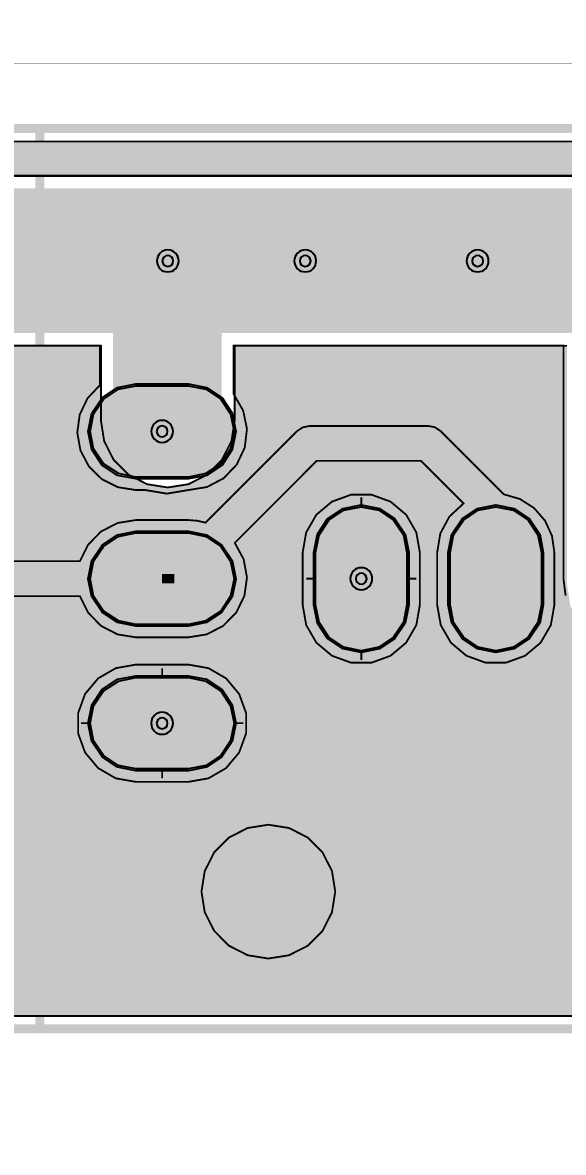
# Model space of a CAD drawing. Header units: millimetres. Extents: x -3 to 303, y -3 to 28.
# Drawn here: x 199.42 to 214.45, y -3.43 to 27.94 of the extents above; entities that cross this region are included whole.
import ezdxf

# ---------------------------------------------------------------- set-up
doc = ezdxf.new("R2010")
doc.units = ezdxf.units.MM
doc.header["$MEASUREMENT"] = 0
for name, color, linetype, true_color in [('Board-Outline-Layer', 7, 'Continuous', 0xff00ff), ('Bottom-Layer', 7, 'Continuous', 0x0000ff), ('Hole-Layer', 7, 'Continuous', 0x222222), ('Multi-Layer', 7, 'Continuous', 0xc0c0c0), ('Top-Layer', 7, 'Continuous', 0xff0000), ('Top-Paste-Mask-Layer', 7, 'Continuous', 0x808080), ('Top-Silkscreen-Layer', 7, 'Continuous', 0xffcc00), ('Top-Solder-Mask-Layer', 7, 'Continuous', 0x800080)]:
    doc.layers.add(name, color=color, linetype=linetype, true_color=true_color)

msp = doc.modelspace()

# ---------------------------------------------------------------- hatches: boundary and pattern name
at = {"layer": 'Bottom-Layer'}
for points in [[(299.642, 24.642), (299.642, 17.719), (299.417, 18.168), (299.102, 18.558), (294.668, 22.993), (294.179, 23.367), (293.611, 23.603), (293, 23.683), (8.025, 23.683), (7.415, 23.603), (6.846, 23.367), (6.358, 22.993), (1.67, 18.304), (1.268, 17.767), (1.033, 17.138), (0.985, 16.469), (1.128, 15.813), (1.449, 15.224), (1.924, 14.749), (2.513, 14.428), (3.169, 14.285), (3.838, 14.333), (4.467, 14.567), (5.005, 14.97), (9.002, 18.967), (14.144, 18.967), (14.144, 12.319), (14.235, 11.745), (14.499, 11.227), (14.91, 10.816), (15.428, 10.552), (16.002, 10.461), (16.576, 10.552), (17.094, 10.816), (17.505, 11.227), (17.769, 11.745), (17.86, 12.319), (17.86, 18.967), (32.178, 18.967), (32.178, 12.319), (32.269, 11.745), (32.533, 11.227), (32.944, 10.816), (33.462, 10.552), (34.036, 10.461), (34.61, 10.552), (35.128, 10.816), (35.539, 11.227), (35.803, 11.745), (35.894, 12.319), (35.894, 18.967), (64.309, 18.967), (64.309, 12.319), (64.4, 11.745), (64.664, 11.227), (65.075, 10.816), (65.593, 10.552), (66.167, 10.461), (66.741, 10.552), (67.259, 10.816), (67.67, 11.227), (67.934, 11.745), (68.025, 12.319), (68.025, 18.967), (82.343, 18.967), (82.343, 12.319), (82.434, 11.745), (82.698, 11.227), (83.109, 10.816), (83.627, 10.552), (84.201, 10.461), (84.775, 10.552), (85.293, 10.816), (85.704, 11.227), (85.968, 11.745), (86.059, 12.319), (86.059, 18.967), (94.916, 18.967), (94.916, 16.96), (95.007, 16.386), (95.271, 15.868), (95.682, 15.457), (96.2, 15.193), (96.774, 15.102), (97.348, 15.193), (97.866, 15.457), (98.277, 15.868), (98.541, 16.386), (98.632, 16.96), (98.632, 18.967), (101.647, 18.967), (101.647, 16.96), (101.738, 16.386), (102.002, 15.868), (102.413, 15.457), (102.931, 15.193), (103.505, 15.102), (104.079, 15.193), (104.597, 15.457), (105.008, 15.868), (105.272, 16.386), (105.363, 16.96), (105.363, 18.967), (114.347, 18.967), (114.347, 12.319), (114.438, 11.745), (114.702, 11.227), (115.113, 10.816), (115.631, 10.552), (116.205, 10.461), (116.779, 10.552), (117.297, 10.816), (117.709, 11.227), (117.972, 11.745), (118.063, 12.319), (118.063, 18.967), (132.381, 18.967), (132.381, 12.319), (132.472, 11.745), (132.736, 11.227), (133.147, 10.816), (133.665, 10.552), (134.239, 10.461), (134.813, 10.552), (135.331, 10.816), (135.743, 11.227), (136.006, 11.745), (136.097, 12.319), (136.097, 18.967), (164.639, 18.967), (164.639, 12.319), (164.73, 11.745), (164.994, 11.227), (165.405, 10.816), (165.923, 10.552), (166.497, 10.461), (167.072, 10.552), (167.59, 10.816), (168.001, 11.227), (168.265, 11.745), (168.355, 12.319), (168.355, 18.967), (182.038, 18.967), (182.038, 12.319), (182.129, 11.745), (182.393, 11.227), (182.804, 10.816), (183.322, 10.552), (183.896, 10.461), (184.471, 10.552), (184.989, 10.816), (185.4, 11.227), (185.664, 11.745), (185.755, 12.319), (185.755, 18.967), (194.865, 18.967), (194.865, 16.833), (194.956, 16.259), (195.22, 15.741), (195.631, 15.33), (196.149, 15.066), (196.723, 14.975), (197.298, 15.066), (197.816, 15.33), (198.227, 15.741), (198.491, 16.259), (198.582, 16.833), (198.582, 18.967), (201.596, 18.967), (201.596, 16.891), (201.687, 16.317), (201.951, 15.799), (202.362, 15.388), (202.88, 15.124), (203.454, 15.033), (204.029, 15.124), (204.547, 15.388), (204.958, 15.799), (205.222, 16.317), (205.313, 16.891), (205.313, 18.967), (214.55, 18.967), (214.55, 12.319), (214.641, 11.745), (214.905, 11.227), (215.316, 10.816), (215.834, 10.552), (216.408, 10.461), (216.983, 10.552), (217.501, 10.816), (217.912, 11.227), (218.176, 11.745), (218.267, 12.319), (218.267, 18.967), (231.949, 18.967), (231.949, 12.319), (232.04, 11.745), (232.304, 11.227), (232.715, 10.816), (233.233, 10.552), (233.807, 10.461), (234.382, 10.552), (234.9, 10.816), (235.311, 11.227), (235.575, 11.745), (235.666, 12.319), (235.666, 18.967), (264.461, 18.967), (264.461, 12.319), (264.552, 11.745), (264.816, 11.227), (265.227, 10.816), (265.745, 10.552), (266.32, 10.461), (266.894, 10.552), (267.412, 10.816), (267.823, 11.227), (268.087, 11.745), (268.178, 12.319), (268.178, 18.967), (281.86, 18.967), (281.86, 12.319), (281.951, 11.745), (282.215, 11.227), (282.626, 10.816), (283.144, 10.552), (283.719, 10.461), (284.293, 10.552), (284.811, 10.816), (285.222, 11.227), (285.486, 11.745), (285.577, 12.319), (285.577, 18.967), (292.024, 18.967), (295.767, 15.224), (296.304, 14.822), (296.932, 14.587), (297.601, 14.539), (298.256, 14.681), (298.845, 15.001), (299.32, 15.475), (299.642, 16.063), (299.642, 0.358), (0.358, 0.358), (0.358, 24.642)], [(204.39, 3.81), (204.481, 3.236), (204.745, 2.718), (205.156, 2.307), (205.674, 2.043), (206.248, 1.952), (206.823, 2.043), (207.341, 2.307), (207.752, 2.718), (208.016, 3.236), (208.107, 3.81), (208.016, 4.384), (207.752, 4.902), (207.341, 5.313), (206.823, 5.577), (206.248, 5.668), (205.674, 5.577), (205.156, 5.313), (204.745, 4.902), (204.481, 4.384)]]:
    msp.add_hatch(color=256, dxfattribs=at).paths.add_polyline_path(points)
at = {"layer": 'Multi-Layer'}
msp.add_hatch(color=256, dxfattribs=at).paths.add_polyline_path([(204.748, 3.81, 1), (207.748, 3.81, 1)])
at = {"layer": 'Top-Layer'}
for points in [[(299.642, 12.183), (299.642, 8.557), (299.442, 9.077), (299.079, 9.498), (298.594, 9.773), (298.045, 9.868), (296.585, 9.868), (296.029, 9.77), (295.539, 9.487), (295.175, 9.054), (294.982, 8.523), (294.982, 7.957), (295.175, 7.426), (295.539, 6.993), (296.029, 6.71), (296.585, 6.612), (298.045, 6.612), (298.594, 6.707), (299.079, 6.982), (299.442, 7.403), (299.642, 7.923), (299.642, 0.358), (0.358, 0.358), (0.358, 24.642), (299.642, 24.642), (299.642, 17.147), (299.514, 17.618), (299.291, 18.053), (298.983, 18.433), (294.412, 23.004), (293.924, 23.378), (293.355, 23.614), (292.744, 23.694), (8.016, 23.694), (7.406, 23.614), (6.837, 23.378), (6.349, 23.004), (1.603, 18.258), (1.2, 17.72), (0.966, 17.091), (0.918, 16.422), (1.061, 15.766), (1.382, 15.177), (1.857, 14.702), (2.446, 14.381), (3.102, 14.238), (3.771, 14.286), (4.4, 14.52), (4.937, 14.923), (8.993, 18.978), (14.15, 18.978), (14.15, 13.316), (14.027, 13.856), (13.731, 14.323), (13.295, 14.664), (12.771, 14.839), (11.138, 16.472), (10.981, 16.577), (10.795, 16.614), (8.001, 16.614), (7.815, 16.577), (7.658, 16.472), (4.983, 13.798), (4.519, 14.043), (4, 14.128), (2.54, 14.128), (1.983, 14.03), (1.493, 13.747), (1.13, 13.314), (0.937, 12.783), (0.937, 12.217), (1.13, 11.686), (1.493, 11.253), (1.983, 10.97), (2.54, 10.872), (4, 10.872), (4.502, 10.951), (4.954, 11.181), (5.314, 11.539), (5.546, 11.99), (5.628, 12.492), (5.552, 12.993), (8.202, 15.644), (10.594, 15.644), (11.64, 14.598), (11.243, 14.234), (10.985, 13.761), (10.896, 13.23), (10.896, 11.77), (10.994, 11.213), (11.277, 10.723), (11.71, 10.36), (12.241, 10.167), (12.807, 10.167), (13.338, 10.36), (13.771, 10.723), (14.054, 11.213), (14.152, 11.77), (14.152, 12.408), (14.223, 11.983), (14.39, 11.586), (14.533, 11.081), (14.829, 10.647), (15.248, 10.33), (15.746, 10.163), (16.271, 10.163), (16.768, 10.33), (17.187, 10.647), (17.483, 11.081), (17.626, 11.586), (17.805, 12.027), (17.866, 12.5), (17.866, 18.978), (32.338, 18.978), (32.338, 12.504), (32.366, 12.178), (32.452, 11.862), (32.452, 11.77), (32.535, 11.258), (32.775, 10.797), (33.147, 10.436), (33.614, 10.21), (34.129, 10.143), (34.639, 10.241), (35.092, 10.494), (35.442, 10.878), (35.654, 11.352), (35.826, 11.613), (35.953, 11.9), (35.953, 11.77), (36.051, 11.213), (36.334, 10.723), (36.767, 10.36), (37.298, 10.167), (37.864, 10.167), (38.395, 10.36), (38.828, 10.723), (39.111, 11.213), (39.209, 11.77), (39.209, 13.23), (39.15, 13.666), (38.976, 14.07), (38.7, 14.413), (38.342, 14.669), (39.444, 15.771), (60.124, 15.771), (61.5, 14.395), (61.234, 14.055), (61.067, 13.658), (61.01, 13.23), (61.01, 11.77), (61.108, 11.213), (61.391, 10.723), (61.824, 10.36), (62.355, 10.167), (62.921, 10.167), (63.452, 10.36), (63.885, 10.723), (64.168, 11.213), (64.266, 11.77), (64.266, 13.23), (64.173, 13.774), (63.903, 14.255), (63.488, 14.619), (62.975, 14.823), (62.423, 14.844), (60.668, 16.599), (60.511, 16.704), (60.325, 16.741), (39.243, 16.741), (39.057, 16.704), (38.9, 16.599), (37.238, 14.937), (37.183, 14.872), (37.141, 14.797), (36.678, 14.585), (36.303, 14.239), (36.054, 13.794), (36.054, 18.978), (64.293, 18.978), (64.293, 12.504), (64.345, 12.067), (64.498, 11.655), (64.62, 11.143), (64.898, 10.696), (65.305, 10.362), (65.796, 10.175), (66.322, 10.154), (66.827, 10.302), (67.258, 10.604), (67.571, 11.027), (67.732, 11.528), (67.938, 11.997), (68.009, 12.504), (68.009, 18.978), (82.452, 18.978), (82.452, 12.504), (82.48, 12.178), (82.566, 11.862), (82.566, 11.77), (82.649, 11.258), (82.889, 10.797), (83.261, 10.436), (83.729, 10.21), (84.243, 10.143), (84.753, 10.241), (85.206, 10.494), (85.556, 10.878), (85.768, 11.352), (85.941, 11.613), (86.067, 11.9), (86.067, 11.77), (86.165, 11.213), (86.448, 10.723), (86.881, 10.36), (87.412, 10.167), (87.978, 10.167), (88.509, 10.36), (88.942, 10.723), (89.225, 11.213), (89.323, 11.77), (89.323, 13.23), (89.223, 13.794), (88.933, 14.288), (88.489, 14.651), (89.482, 15.644), (92.001, 15.644), (94.46, 13.185), (94.317, 12.663), (94.353, 12.122), (94.565, 11.624), (94.928, 11.222), (95.403, 10.962), (95.937, 10.872), (97.397, 10.872), (97.905, 10.953), (98.362, 11.188), (98.723, 11.555), (98.951, 12.015), (101.224, 12.015), (101.453, 11.555), (101.814, 11.188), (102.271, 10.953), (102.778, 10.872), (104.238, 10.872), (104.76, 10.958), (105.226, 11.206), (105.589, 11.591), (105.809, 12.071), (105.863, 12.597), (105.747, 13.112), (108.278, 15.644), (110.924, 15.644), (111.932, 14.636), (111.502, 14.273), (111.221, 13.785), (111.124, 13.23), (111.124, 11.77), (111.222, 11.213), (111.505, 10.723), (111.938, 10.36), (112.469, 10.167), (113.035, 10.167), (113.566, 10.36), (113.999, 10.723), (114.282, 11.213), (114.38, 11.77), (114.38, 12.408), (114.451, 11.983), (114.619, 11.586), (114.761, 11.081), (115.057, 10.647), (115.476, 10.33), (115.974, 10.163), (116.499, 10.163), (116.996, 10.33), (117.415, 10.647), (117.711, 11.081), (117.854, 11.586), (118.033, 12.027), (118.094, 12.5), (118.094, 18.978), (132.387, 18.978), (132.387, 12.5), (132.448, 12.027), (132.628, 11.586), (132.77, 11.081), (133.066, 10.647), (133.485, 10.33), (133.983, 10.163), (134.508, 10.163), (135.005, 10.33), (135.424, 10.647), (135.72, 11.081), (135.863, 11.586), (136.042, 12.027), (136.103, 12.5), (136.103, 18.978), (164.639, 18.978), (164.639, 12.935), (164.588, 12.474), (164.652, 12.015), (164.828, 11.586), (164.969, 11.085), (165.26, 10.654), (165.673, 10.337), (166.164, 10.166), (166.685, 10.16), (167.181, 10.317), (167.601, 10.623), (167.904, 11.046), (168.058, 11.543), (168.28, 12.026), (168.355, 12.552), (168.355, 18.978), (182.041, 18.978), (182.041, 12.5), (182.102, 12.027), (182.282, 11.586), (182.424, 11.081), (182.72, 10.647), (183.139, 10.33), (183.637, 10.163), (184.162, 10.163), (184.66, 10.33), (185.078, 10.647), (185.374, 11.081), (185.517, 11.586), (185.696, 12.027), (185.758, 12.5), (185.758, 18.978), (194.852, 18.978), (194.852, 17.764), (194.537, 17.345), (194.372, 16.848), (194.374, 16.324), (194.542, 15.827), (194.858, 15.41), (195.291, 15.115), (195.796, 14.972), (196.237, 14.793), (196.71, 14.732), (197.182, 14.793), (197.624, 14.972), (198.128, 15.115), (198.561, 15.41), (198.878, 15.827), (199.046, 16.324), (199.048, 16.848), (198.882, 17.345), (198.568, 17.764), (198.568, 18.978), (201.569, 18.978), (201.569, 17.876), (201.224, 17.51), (201.007, 17.056), (200.939, 16.558), (201.027, 16.063), (201.261, 15.618), (201.62, 15.265), (202.07, 15.04), (202.567, 14.962), (202.826, 14.962), (203.427, 14.862), (204.028, 14.962), (204.544, 15.046), (205.007, 15.29), (205.368, 15.667), (205.592, 16.14), (205.654, 16.659), (205.548, 17.171), (205.285, 17.623), (205.285, 18.978), (214.448, 18.978), (214.448, 12.5), (214.509, 12.027), (214.688, 11.586), (214.831, 11.081), (215.127, 10.647), (215.546, 10.33), (216.043, 10.163), (216.568, 10.163), (217.066, 10.33), (217.485, 10.647), (217.781, 11.081), (217.924, 11.586), (218.103, 12.027), (218.164, 12.5), (218.164, 18.978), (231.901, 18.978), (231.901, 12.5), (231.962, 12.027), (232.142, 11.586), (232.285, 11.081), (232.581, 10.647), (232.999, 10.33), (233.497, 10.163), (234.022, 10.163), (234.52, 10.33), (234.938, 10.647), (235.234, 11.081), (235.377, 11.586), (235.556, 12.027), (235.618, 12.5), (235.618, 18.978), (264.435, 18.978), (264.435, 12.5), (264.496, 12.027), (264.675, 11.586), (264.818, 11.081), (265.114, 10.647), (265.533, 10.33), (266.03, 10.163), (266.555, 10.163), (267.053, 10.33), (267.472, 10.647), (267.768, 11.081), (267.911, 11.586), (268.09, 12.027), (268.151, 12.5), (268.151, 18.978), (281.888, 18.978), (281.888, 12.5), (281.95, 12.027), (282.129, 11.586), (282.272, 11.081), (282.568, 10.647), (282.986, 10.33), (283.484, 10.163), (284.009, 10.163), (284.507, 10.33), (284.925, 10.647), (285.222, 11.081), (285.364, 11.586), (285.544, 12.027), (285.605, 12.5), (285.605, 18.978), (291.768, 18.978), (295.648, 15.098), (296.162, 14.708), (296.762, 14.473), (297.403, 14.409), (298.038, 14.52), (298.619, 14.8), (299.102, 15.226), (299.452, 15.767), (299.642, 16.383), (299.642, 12.817), (299.442, 13.337), (299.079, 13.758), (298.594, 14.033), (298.045, 14.128), (296.585, 14.128), (296.255, 14.094), (295.938, 13.994), (293.46, 16.472), (293.302, 16.577), (293.117, 16.614), (289.307, 16.614), (289.121, 16.577), (288.964, 16.472), (287.324, 14.832), (286.794, 14.638), (286.363, 14.274), (286.082, 13.786), (285.984, 13.23), (285.984, 11.77), (286.082, 11.213), (286.365, 10.723), (286.798, 10.36), (287.329, 10.167), (287.895, 10.167), (288.426, 10.36), (288.859, 10.723), (289.142, 11.213), (289.24, 11.77), (289.24, 13.23), (289.148, 13.769), (288.883, 14.247), (288.475, 14.611), (289.508, 15.644), (292.916, 15.644), (295.202, 13.358), (295.008, 12.905), (294.96, 12.415), (295.059, 11.932), (295.299, 11.502), (295.656, 11.163), (296.099, 10.946), (296.585, 10.872), (298.045, 10.872), (298.594, 10.967), (299.079, 11.242), (299.442, 11.663)], [(202.567, 15.32), (202.081, 15.417), (201.669, 15.692), (201.394, 16.104), (201.297, 16.59), (201.394, 17.076), (201.669, 17.488), (202.081, 17.763), (202.567, 17.86), (204.027, 17.86), (204.513, 17.763), (204.925, 17.488), (205.2, 17.076), (205.297, 16.59), (205.2, 16.104), (204.925, 15.692), (204.513, 15.417), (204.027, 15.32)], [(186.01, 13.23), (186.01, 11.77), (186.108, 11.213), (186.391, 10.723), (186.824, 10.36), (187.355, 10.167), (187.921, 10.167), (188.452, 10.36), (188.885, 10.723), (189.168, 11.213), (189.266, 11.77), (189.266, 13.23), (189.186, 13.735), (188.953, 14.189), (188.591, 14.55), (189.685, 15.644), (192.331, 15.644), (194.604, 13.371), (194.406, 12.918), (194.353, 12.426), (194.45, 11.941), (194.689, 11.507), (195.046, 11.166), (195.49, 10.947), (195.979, 10.872), (197.439, 10.872), (197.947, 10.953), (198.404, 11.188), (198.765, 11.555), (198.994, 12.015), (201.012, 12.015), (201.241, 11.555), (201.602, 11.188), (202.059, 10.953), (202.566, 10.872), (204.026, 10.872), (204.536, 10.954), (204.994, 11.191), (205.355, 11.559), (205.583, 12.022), (205.654, 12.533), (205.562, 13.041), (205.316, 13.494), (207.592, 15.771), (210.492, 15.771), (211.673, 14.59), (211.281, 14.227), (211.027, 13.757), (210.94, 13.23), (210.94, 11.77), (211.038, 11.213), (211.321, 10.723), (211.754, 10.36), (212.285, 10.167), (212.851, 10.167), (213.382, 10.36), (213.815, 10.723), (214.098, 11.213), (214.196, 11.77), (214.196, 13.23), (214.13, 13.69), (213.936, 14.112), (213.631, 14.463), (213.239, 14.713), (212.793, 14.843), (211.036, 16.599), (210.879, 16.704), (210.693, 16.741), (207.391, 16.741), (207.206, 16.704), (207.048, 16.599), (204.505, 14.056), (204.269, 14.11), (204.026, 14.128), (202.566, 14.128), (202.059, 14.047), (201.602, 13.812), (201.241, 13.446), (201.012, 12.985), (198.994, 12.985), (198.765, 13.446), (198.404, 13.812), (197.947, 14.047), (197.439, 14.128), (195.979, 14.128), (195.657, 14.096), (195.347, 14), (192.875, 16.472), (192.718, 16.577), (192.532, 16.614), (189.484, 16.614), (189.299, 16.577), (189.141, 16.472), (187.523, 14.854), (187.048, 14.748), (186.626, 14.506), (186.294, 14.15), (186.082, 13.711)], [(207.202, 13.23), (207.202, 11.77), (207.3, 11.213), (207.583, 10.723), (208.016, 10.36), (208.547, 10.167), (209.113, 10.167), (209.644, 10.36), (210.077, 10.723), (210.36, 11.213), (210.458, 11.77), (210.458, 13.23), (210.36, 13.787), (210.077, 14.277), (209.644, 14.64), (209.113, 14.833), (208.547, 14.833), (208.016, 14.64), (207.583, 14.277), (207.3, 13.787)], [(210.1, 11.77), (210.003, 11.284), (209.728, 10.872), (209.316, 10.597), (208.83, 10.5), (208.344, 10.597), (207.932, 10.872), (207.657, 11.284), (207.56, 11.77), (207.56, 13.23), (207.657, 13.716), (207.932, 14.128), (208.344, 14.403), (208.83, 14.5), (209.316, 14.403), (209.728, 14.128), (210.003, 13.716), (210.1, 13.23)], [(213.838, 11.77), (213.741, 11.284), (213.466, 10.872), (213.054, 10.597), (212.568, 10.5), (212.082, 10.597), (211.67, 10.872), (211.395, 11.284), (211.298, 11.77), (211.298, 13.23), (211.395, 13.716), (211.67, 14.128), (212.082, 14.403), (212.568, 14.5), (213.054, 14.403), (213.466, 14.128), (213.741, 13.716), (213.838, 13.23)], [(202.566, 11.23), (202.08, 11.327), (201.668, 11.602), (201.393, 12.014), (201.296, 12.5), (201.393, 12.986), (201.668, 13.398), (202.08, 13.673), (202.566, 13.77), (204.026, 13.77), (204.512, 13.673), (204.924, 13.398), (205.2, 12.986), (205.296, 12.5), (205.2, 12.014), (204.924, 11.602), (204.512, 11.327), (204.026, 11.23)], [(204.026, 10.114), (202.566, 10.114), (202.01, 10.016), (201.52, 9.733), (201.156, 9.3), (200.963, 8.769), (200.963, 8.203), (201.156, 7.672), (201.52, 7.239), (202.01, 6.956), (202.566, 6.858), (204.026, 6.858), (204.583, 6.956), (205.073, 7.239), (205.436, 7.672), (205.63, 8.203), (205.63, 8.769), (205.436, 9.3), (205.073, 9.733), (204.583, 10.016)], [(202.566, 7.216), (202.08, 7.313), (201.668, 7.588), (201.393, 8), (201.296, 8.486), (201.393, 8.972), (201.668, 9.384), (202.08, 9.659), (202.566, 9.756), (204.026, 9.756), (204.512, 9.659), (204.924, 9.384), (205.2, 8.972), (205.296, 8.486), (205.2, 8), (204.924, 7.588), (204.512, 7.313), (204.026, 7.216)], [(204.39, 3.81), (204.481, 3.236), (204.745, 2.718), (205.156, 2.307), (205.674, 2.043), (206.248, 1.952), (206.823, 2.043), (207.341, 2.307), (207.752, 2.718), (208.016, 3.236), (208.107, 3.81), (208.016, 4.384), (207.752, 4.902), (207.341, 5.313), (206.823, 5.577), (206.248, 5.668), (205.674, 5.577), (205.156, 5.313), (204.745, 4.902), (204.481, 4.384)]]:
    msp.add_hatch(color=256, dxfattribs=at).paths.add_polyline_path(points)
at = {"layer": 'Top-Paste-Mask-Layer'}
for points in [[(202.567, 15.32), (202.081, 15.417), (201.669, 15.692), (201.394, 16.104), (201.297, 16.59), (201.394, 17.076), (201.669, 17.488), (202.081, 17.763), (202.567, 17.86), (204.027, 17.86), (204.513, 17.763), (204.925, 17.488), (205.2, 17.076), (205.297, 16.59), (205.2, 16.104), (204.925, 15.692), (204.513, 15.417), (204.027, 15.32)], [(210.1, 11.77), (210.003, 11.284), (209.728, 10.872), (209.316, 10.597), (208.83, 10.5), (208.344, 10.597), (207.932, 10.872), (207.657, 11.284), (207.56, 11.77), (207.56, 13.23), (207.657, 13.716), (207.932, 14.128), (208.344, 14.403), (208.83, 14.5), (209.316, 14.403), (209.728, 14.128), (210.003, 13.716), (210.1, 13.23)], [(213.838, 11.77), (213.741, 11.284), (213.466, 10.872), (213.054, 10.597), (212.568, 10.5), (212.082, 10.597), (211.67, 10.872), (211.395, 11.284), (211.298, 11.77), (211.298, 13.23), (211.395, 13.716), (211.67, 14.128), (212.082, 14.403), (212.568, 14.5), (213.054, 14.403), (213.466, 14.128), (213.741, 13.716), (213.838, 13.23)], [(202.566, 11.23), (202.08, 11.327), (201.668, 11.602), (201.393, 12.014), (201.296, 12.5), (201.393, 12.986), (201.668, 13.398), (202.08, 13.673), (202.566, 13.77), (204.026, 13.77), (204.512, 13.673), (204.924, 13.398), (205.2, 12.986), (205.296, 12.5), (205.2, 12.014), (204.924, 11.602), (204.512, 11.327), (204.026, 11.23)], [(202.566, 7.216), (202.08, 7.313), (201.668, 7.588), (201.393, 8), (201.296, 8.486), (201.393, 8.972), (201.668, 9.384), (202.08, 9.659), (202.566, 9.756), (204.026, 9.756), (204.512, 9.659), (204.924, 9.384), (205.2, 8.972), (205.296, 8.486), (205.2, 8), (204.924, 7.588), (204.512, 7.313), (204.026, 7.216)]]:
    msp.add_hatch(color=256, dxfattribs=at).paths.add_polyline_path(points)
at = {"layer": 'Top-Solder-Mask-Layer'}
for points in [[(202.567, 15.269), (202.061, 15.37), (201.633, 15.656), (201.347, 16.085), (201.246, 16.59), (201.347, 17.095), (201.633, 17.524), (202.061, 17.81), (202.567, 17.911), (204.027, 17.911), (204.532, 17.81), (204.961, 17.524), (205.247, 17.095), (205.348, 16.59), (205.247, 16.085), (204.961, 15.656), (204.532, 15.37), (204.027, 15.269)], [(210.151, 11.77), (210.05, 11.265), (209.764, 10.836), (209.335, 10.55), (208.83, 10.449), (208.324, 10.55), (207.896, 10.836), (207.61, 11.265), (207.509, 11.77), (207.509, 13.23), (207.61, 13.735), (207.896, 14.164), (208.324, 14.45), (208.83, 14.551), (209.335, 14.45), (209.764, 14.164), (210.05, 13.735), (210.151, 13.23)], [(213.889, 11.77), (213.788, 11.265), (213.502, 10.836), (213.073, 10.55), (212.568, 10.449), (212.062, 10.55), (211.634, 10.836), (211.348, 11.265), (211.247, 11.77), (211.247, 13.23), (211.348, 13.735), (211.634, 14.164), (212.062, 14.45), (212.568, 14.551), (213.073, 14.45), (213.502, 14.164), (213.788, 13.735), (213.889, 13.23)], [(202.566, 11.179), (202.061, 11.28), (201.632, 11.566), (201.346, 11.995), (201.246, 12.5), (201.346, 13.005), (201.632, 13.434), (202.061, 13.72), (202.566, 13.821), (204.026, 13.821), (204.532, 13.72), (204.96, 13.434), (205.247, 13.005), (205.347, 12.5), (205.247, 11.995), (204.96, 11.566), (204.532, 11.28), (204.026, 11.179)], [(202.566, 7.165), (202.061, 7.266), (201.632, 7.552), (201.346, 7.981), (201.246, 8.486), (201.346, 8.991), (201.632, 9.42), (202.061, 9.706), (202.566, 9.807), (204.026, 9.807), (204.532, 9.706), (204.96, 9.42), (205.247, 8.991), (205.347, 8.486), (205.247, 7.981), (204.96, 7.552), (204.532, 7.266), (204.026, 7.165)]]:
    msp.add_hatch(color=256, dxfattribs=at).paths.add_polyline_path(points)

# ---------------------------------------------------------------- linework, layer by layer
at = {"layer": 'Board-Outline-Layer', "const_width": 0.254}
msp.add_lwpolyline([(0, 0), (0, 25), (300.001, 25), (300.001, 0)], close=True, dxfattribs=at)
at = {"layer": 'Bottom-Layer'}
for points, const_width in [([(-1.778, -2.54), (-1.778, 26.797), (301.88, 26.797), (301.88, -2.54)], 0.00508), ([(204.39, 3.81), (204.481, 3.236), (204.745, 2.718), (205.156, 2.307), (205.674, 2.043), (206.248, 1.952), (206.823, 2.043), (207.341, 2.307), (207.752, 2.718), (208.016, 3.236), (208.107, 3.81), (208.016, 4.384), (207.752, 4.902), (207.341, 5.313), (206.823, 5.577), (206.248, 5.668), (205.674, 5.577), (205.156, 5.313), (204.745, 4.902), (204.481, 4.384)], 0.0508)]:
    msp.add_lwpolyline(points, close=True, dxfattribs=dict(at, const_width=const_width))
for points, const_width in [([(0.358, 24.642), (299.642, 24.642), (299.642, 17.719), (299.417, 18.168), (299.102, 18.558), (294.668, 22.993), (294.179, 23.367), (293.611, 23.603), (293, 23.683), (8.025, 23.683)], 0.0508), ([(193.17, 21.325), (203.454, 21.325)], 4), ([(203.454, 21.325), (207.273, 21.325)], 4), ([(207.273, 21.325), (212.064, 21.325)], 4), ([(212.064, 21.325), (219.521, 21.325)], 4), ([(203.454, 21.325), (203.454, 16.891)], 3), ([(198.582, 18.967), (201.596, 18.967), (201.596, 16.891), (201.687, 16.317), (201.951, 15.799), (202.362, 15.388), (202.88, 15.124), (203.454, 15.033), (204.029, 15.124), (204.547, 15.388), (204.958, 15.799), (205.222, 16.317), (205.313, 16.891), (205.313, 18.967), (214.55, 18.967)], 0.0508), ([(299.642, 0.358), (0.358, 0.358)], 0.0508)]:
    msp.add_lwpolyline(points, dxfattribs=dict(at, const_width=const_width))
at = {"layer": 'Hole-Layer'}
for points in [[(203.302, 21.325, 1), (203.607, 21.325), (203.607, 21.325, 1), (203.302, 21.325)], [(207.12, 21.325, 1), (207.425, 21.325), (207.425, 21.325, 1), (207.12, 21.325)], [(211.911, 21.325, 1), (212.216, 21.325), (212.216, 21.325, 1), (211.911, 21.325)], [(203.144, 16.59, 1), (203.449, 16.59), (203.449, 16.59, 1), (203.144, 16.59)], [(208.677, 12.5, 1), (208.982, 12.5), (208.982, 12.5, 1), (208.677, 12.5)], [(203.144, 8.486, 1), (203.449, 8.486), (203.449, 8.486, 1), (203.144, 8.486)]]:
    msp.add_lwpolyline(points, format="xyb", dxfattribs=at)
at = {"layer": 'Multi-Layer'}
for points in [[(203.149, 21.325, 1), (203.759, 21.325), (203.759, 21.325, 1), (203.149, 21.325)], [(206.968, 21.325, 1), (207.578, 21.325), (207.578, 21.325, 1), (206.968, 21.325)], [(211.759, 21.325, 1), (212.369, 21.325), (212.369, 21.325, 1), (211.759, 21.325)], [(202.992, 16.59, 1), (203.602, 16.59), (203.602, 16.59, 1), (202.992, 16.59)], [(208.525, 12.5, 1), (209.135, 12.5), (209.135, 12.5, 1), (208.525, 12.5)], [(202.991, 8.486, 1), (203.601, 8.486), (203.601, 8.486, 1), (202.991, 8.486)]]:
    msp.add_lwpolyline(points, format="xyb", dxfattribs=at)
at = {"layer": 'Multi-Layer', "const_width": 0.645}
msp.add_lwpolyline([(204.748, 3.81, 1), (207.748, 3.81, 1)], format="xyb", close=True, dxfattribs=at)
at = {"layer": 'Top-Layer'}
for points, const_width in [([(-2.921, -3.429), (-2.921, 27.94), (302.896, 27.94), (302.896, -3.429)], 0.00508), ([(207.202, 13.23), (207.202, 11.77), (207.3, 11.213), (207.583, 10.723), (208.016, 10.36), (208.547, 10.167), (209.113, 10.167), (209.644, 10.36), (210.077, 10.723), (210.36, 11.213), (210.458, 11.77), (210.458, 13.23), (210.36, 13.787), (210.077, 14.277), (209.644, 14.64), (209.113, 14.833), (208.547, 14.833), (208.016, 14.64), (207.583, 14.277), (207.3, 13.787)], 0.0508), ([(204.026, 10.114), (202.566, 10.114), (202.01, 10.016), (201.52, 9.733), (201.156, 9.3), (200.963, 8.769), (200.963, 8.203), (201.156, 7.672), (201.52, 7.239), (202.01, 6.956), (202.566, 6.858), (204.026, 6.858), (204.583, 6.956), (205.073, 7.239), (205.436, 7.672), (205.63, 8.203), (205.63, 8.769), (205.436, 9.3), (205.073, 9.733), (204.583, 10.016)], 0.0508), ([(204.39, 3.81), (204.481, 3.236), (204.745, 2.718), (205.156, 2.307), (205.674, 2.043), (206.248, 1.952), (206.823, 2.043), (207.341, 2.307), (207.752, 2.718), (208.016, 3.236), (208.107, 3.81), (208.016, 4.384), (207.752, 4.902), (207.341, 5.313), (206.823, 5.577), (206.248, 5.668), (205.674, 5.577), (205.156, 5.313), (204.745, 4.902), (204.481, 4.384)], 0.0508)]:
    msp.add_lwpolyline(points, close=True, dxfattribs=dict(at, const_width=const_width))
for points, const_width in [([(0.358, 24.642), (299.642, 24.642), (299.642, 17.147), (299.514, 17.618), (299.291, 18.053), (298.983, 18.433), (294.412, 23.004), (293.924, 23.378), (293.355, 23.614), (292.744, 23.694), (8.016, 23.694)], 0.0508), ([(203.427, 21.336), (183.964, 21.336)], 4), ([(216.467, 21.336), (203.427, 21.336)], 4), ([(203.427, 16.72), (203.427, 21.336)], 3), ([(198.568, 18.978), (201.569, 18.978), (201.569, 17.876), (201.224, 17.51), (201.007, 17.056), (200.939, 16.558), (201.027, 16.063), (201.261, 15.618), (201.62, 15.265), (202.07, 15.04), (202.567, 14.962), (202.826, 14.962), (203.427, 14.862), (204.028, 14.962), (204.544, 15.046), (205.007, 15.29), (205.368, 15.667), (205.592, 16.14), (205.654, 16.659), (205.548, 17.171), (205.285, 17.623), (205.285, 18.978), (214.448, 18.978), (214.448, 12.5), (214.509, 12.027)], 0.0508), ([(198.994, 12.015), (201.012, 12.015), (201.241, 11.555), (201.602, 11.188), (202.059, 10.953), (202.566, 10.872), (204.026, 10.872), (204.536, 10.954), (204.994, 11.191), (205.355, 11.559), (205.583, 12.022), (205.654, 12.533), (205.562, 13.041), (205.316, 13.494), (207.592, 15.771), (210.492, 15.771), (211.673, 14.59), (211.281, 14.227), (211.027, 13.757), (210.94, 13.23), (210.94, 11.77), (211.038, 11.213), (211.321, 10.723), (211.754, 10.36), (212.285, 10.167), (212.851, 10.167), (213.382, 10.36), (213.815, 10.723), (214.098, 11.213), (214.196, 11.77), (214.196, 13.23), (214.13, 13.69), (213.936, 14.112), (213.631, 14.463), (213.239, 14.713), (212.793, 14.843), (211.036, 16.599), (210.879, 16.704), (210.693, 16.741), (207.391, 16.741), (207.206, 16.704), (207.048, 16.599), (204.505, 14.056), (204.269, 14.11), (204.026, 14.128), (202.566, 14.128), (202.059, 14.047), (201.602, 13.812), (201.241, 13.446), (201.012, 12.985), (198.994, 12.985)], 0.0508), ([(203.635, 12.5), (207.391, 16.256)], 0.254), ([(207.391, 16.256), (210.693, 16.256)], 0.254), ([(210.693, 16.256), (212.568, 14.382)], 0.254), ([(208.83, 14.497), (208.83, 14.757)], 0.0508), ([(212.568, 14.382), (212.568, 12.5)], 0.254), ([(196.709, 12.5), (203.296, 12.5)], 0.254), ([(203.296, 12.5), (203.635, 12.5)], 0.254), ([(207.562, 12.5), (207.303, 12.5)], 0.0508), ([(210.097, 12.5), (210.356, 12.5)], 0.0508), ([(208.83, 10.503), (208.83, 10.243)], 0.0508), ([(203.296, 9.753), (203.296, 10.013)], 0.0508), ([(201.299, 8.486), (201.04, 8.486)], 0.0508), ([(205.294, 8.486), (205.553, 8.486)], 0.0508), ([(203.296, 7.219), (203.296, 6.959)], 0.0508), ([(299.642, 0.358), (0.358, 0.358)], 0.0508)]:
    msp.add_lwpolyline(points, dxfattribs=dict(at, const_width=const_width))
for points in [[(202.567, 15.32), (202.081, 15.417), (201.669, 15.692), (201.394, 16.104), (201.297, 16.59), (201.394, 17.076), (201.669, 17.488), (202.081, 17.763), (202.567, 17.86), (204.027, 17.86), (204.513, 17.763), (204.925, 17.488), (205.2, 17.076), (205.297, 16.59), (205.2, 16.104), (204.925, 15.692), (204.513, 15.417), (204.027, 15.32)], [(210.1, 11.77), (210.003, 11.284), (209.728, 10.872), (209.316, 10.597), (208.83, 10.5), (208.344, 10.597), (207.932, 10.872), (207.657, 11.284), (207.56, 11.77), (207.56, 13.23), (207.657, 13.716), (207.932, 14.128), (208.344, 14.403), (208.83, 14.5), (209.316, 14.403), (209.728, 14.128), (210.003, 13.716), (210.1, 13.23)], [(213.838, 11.77), (213.741, 11.284), (213.466, 10.872), (213.054, 10.597), (212.568, 10.5), (212.082, 10.597), (211.67, 10.872), (211.395, 11.284), (211.298, 11.77), (211.298, 13.23), (211.395, 13.716), (211.67, 14.128), (212.082, 14.403), (212.568, 14.5), (213.054, 14.403), (213.466, 14.128), (213.741, 13.716), (213.838, 13.23)], [(202.566, 11.23), (202.08, 11.327), (201.668, 11.602), (201.393, 12.014), (201.296, 12.5), (201.393, 12.986), (201.668, 13.398), (202.08, 13.673), (202.566, 13.77), (204.026, 13.77), (204.512, 13.673), (204.924, 13.398), (205.2, 12.986), (205.296, 12.5), (205.2, 12.014), (204.924, 11.602), (204.512, 11.327), (204.026, 11.23)], [(202.566, 7.216), (202.08, 7.313), (201.668, 7.588), (201.393, 8), (201.296, 8.486), (201.393, 8.972), (201.668, 9.384), (202.08, 9.659), (202.566, 9.756), (204.026, 9.756), (204.512, 9.659), (204.924, 9.384), (205.2, 8.972), (205.296, 8.486), (205.2, 8), (204.924, 7.588), (204.512, 7.313), (204.026, 7.216)]]:
    msp.add_lwpolyline(points, close=True, dxfattribs=at)
at = {"layer": 'Top-Paste-Mask-Layer'}
for points in [[(202.567, 15.32), (202.081, 15.417), (201.669, 15.692), (201.394, 16.104), (201.297, 16.59), (201.394, 17.076), (201.669, 17.488), (202.081, 17.763), (202.567, 17.86), (204.027, 17.86), (204.513, 17.763), (204.925, 17.488), (205.2, 17.076), (205.297, 16.59), (205.2, 16.104), (204.925, 15.692), (204.513, 15.417), (204.027, 15.32)], [(210.1, 11.77), (210.003, 11.284), (209.728, 10.872), (209.316, 10.597), (208.83, 10.5), (208.344, 10.597), (207.932, 10.872), (207.657, 11.284), (207.56, 11.77), (207.56, 13.23), (207.657, 13.716), (207.932, 14.128), (208.344, 14.403), (208.83, 14.5), (209.316, 14.403), (209.728, 14.128), (210.003, 13.716), (210.1, 13.23)], [(213.838, 11.77), (213.741, 11.284), (213.466, 10.872), (213.054, 10.597), (212.568, 10.5), (212.082, 10.597), (211.67, 10.872), (211.395, 11.284), (211.298, 11.77), (211.298, 13.23), (211.395, 13.716), (211.67, 14.128), (212.082, 14.403), (212.568, 14.5), (213.054, 14.403), (213.466, 14.128), (213.741, 13.716), (213.838, 13.23)], [(202.566, 11.23), (202.08, 11.327), (201.668, 11.602), (201.393, 12.014), (201.296, 12.5), (201.393, 12.986), (201.668, 13.398), (202.08, 13.673), (202.566, 13.77), (204.026, 13.77), (204.512, 13.673), (204.924, 13.398), (205.2, 12.986), (205.296, 12.5), (205.2, 12.014), (204.924, 11.602), (204.512, 11.327), (204.026, 11.23)], [(202.566, 7.216), (202.08, 7.313), (201.668, 7.588), (201.393, 8), (201.296, 8.486), (201.393, 8.972), (201.668, 9.384), (202.08, 9.659), (202.566, 9.756), (204.026, 9.756), (204.512, 9.659), (204.924, 9.384), (205.2, 8.972), (205.296, 8.486), (205.2, 8), (204.924, 7.588), (204.512, 7.313), (204.026, 7.216)]]:
    msp.add_lwpolyline(points, close=True, dxfattribs=at)
at = {"layer": 'Top-Silkscreen-Layer', "const_width": 0.254}
msp.add_lwpolyline([(199.898, 25), (199.898, 0)], dxfattribs=at)
at = {"layer": 'Top-Solder-Mask-Layer'}
for points in [[(202.567, 15.269), (202.061, 15.37), (201.633, 15.656), (201.347, 16.085), (201.246, 16.59), (201.347, 17.095), (201.633, 17.524), (202.061, 17.81), (202.567, 17.911), (204.027, 17.911), (204.532, 17.81), (204.961, 17.524), (205.247, 17.095), (205.348, 16.59), (205.247, 16.085), (204.961, 15.656), (204.532, 15.37), (204.027, 15.269)], [(210.151, 11.77), (210.05, 11.265), (209.764, 10.836), (209.335, 10.55), (208.83, 10.449), (208.324, 10.55), (207.896, 10.836), (207.61, 11.265), (207.509, 11.77), (207.509, 13.23), (207.61, 13.735), (207.896, 14.164), (208.324, 14.45), (208.83, 14.551), (209.335, 14.45), (209.764, 14.164), (210.05, 13.735), (210.151, 13.23)], [(213.889, 11.77), (213.788, 11.265), (213.502, 10.836), (213.073, 10.55), (212.568, 10.449), (212.062, 10.55), (211.634, 10.836), (211.348, 11.265), (211.247, 11.77), (211.247, 13.23), (211.348, 13.735), (211.634, 14.164), (212.062, 14.45), (212.568, 14.551), (213.073, 14.45), (213.502, 14.164), (213.788, 13.735), (213.889, 13.23)], [(202.566, 11.179), (202.061, 11.28), (201.632, 11.566), (201.346, 11.995), (201.246, 12.5), (201.346, 13.005), (201.632, 13.434), (202.061, 13.72), (202.566, 13.821), (204.026, 13.821), (204.532, 13.72), (204.96, 13.434), (205.247, 13.005), (205.347, 12.5), (205.247, 11.995), (204.96, 11.566), (204.532, 11.28), (204.026, 11.179)], [(202.566, 7.165), (202.061, 7.266), (201.632, 7.552), (201.346, 7.981), (201.246, 8.486), (201.346, 8.991), (201.632, 9.42), (202.061, 9.706), (202.566, 9.807), (204.026, 9.807), (204.532, 9.706), (204.96, 9.42), (205.247, 8.991), (205.347, 8.486), (205.247, 7.981), (204.96, 7.552), (204.532, 7.266), (204.026, 7.165)]]:
    msp.add_lwpolyline(points, close=True, dxfattribs=at)

doc.saveas('drawing.dxf')
